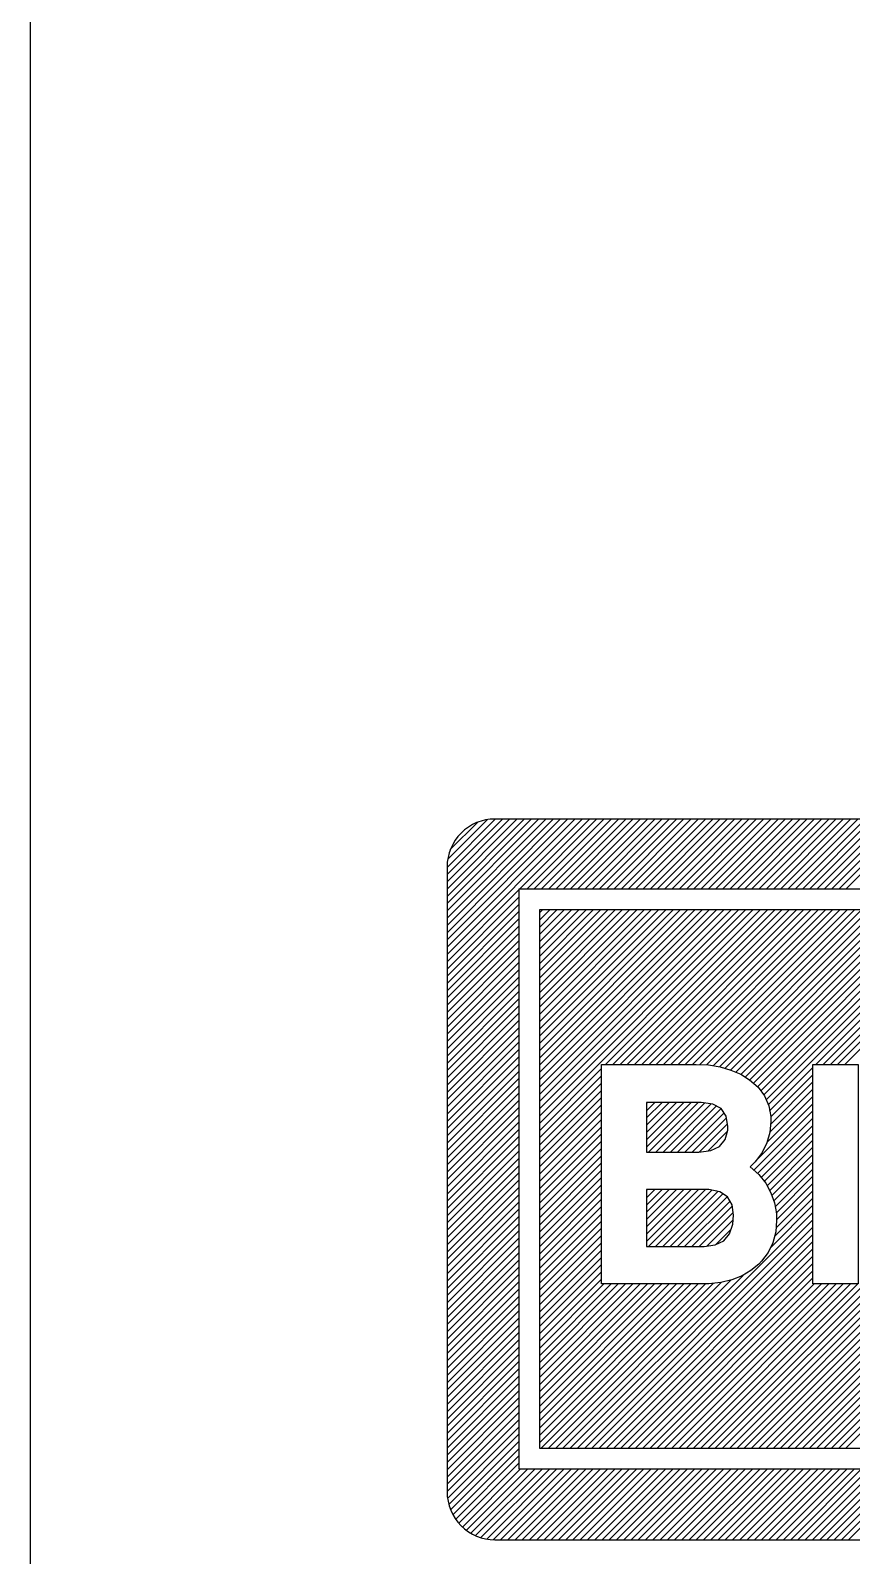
# Model space of a CAD drawing. Extents: x 0 to 40200, y 0 to 28450.
# Drawn here: x 36700 to 37500, y 4185 to 5670 of the extents above; entities that cross this region are included whole.
import ezdxf

# ---------------------------------------------------------------- set-up
doc = ezdxf.new("R2010")
doc.units = 0
doc.layers.get('0').update_dxf_attribs({"linetype": 'CONTINUOUS'})
doc.layers.add('TITLE_BLOCK', color=7, linetype='CONTINUOUS')

# ---------------------------------------------------------------- blocks, each defined once
blk = doc.blocks.new('*X10')
at = {"color": 172, "linetype": 'CONTINUOUS'}
for points in [[(37196.1, 4605.5), (37404.1, 4813.6)], [(37196.1, 4612.6), (37397.1, 4813.6)], [(37196.1, 4619.6), (37390, 4813.6)], [(37196.1, 4626.7), (37382.9, 4813.6)], [(37196.1, 4633.8), (37375.9, 4813.6)], [(37196.1, 4640.9), (37368.8, 4813.6)], [(37196.1, 4647.9), (37361.7, 4813.6)], [(37196.1, 4655), (37354.6, 4813.6)], [(37196.1, 4662.1), (37347.6, 4813.6)], [(37196.1, 4669.1), (37340.5, 4813.6)], [(37196.1, 4676.2), (37333.4, 4813.6)], [(37196.1, 4683.3), (37326.4, 4813.6)], [(37196.1, 4690.4), (37319.3, 4813.6)], [(37196.1, 4697.4), (37312.2, 4813.6)], [(37196.1, 4704.5), (37305.1, 4813.6)], [(37196.1, 4711.6), (37298.1, 4813.6)], [(37196.1, 4718.6), (37291, 4813.6)], [(37196.1, 4725.7), (37283.9, 4813.6)], [(37196.1, 4732.8), (37276.9, 4813.6)], [(37196.1, 4739.9), (37269.8, 4813.6)], [(37196.1, 4746.9), (37262.7, 4813.6)], [(37196.1, 4754), (37255.7, 4813.6)], [(37196.1, 4761.1), (37248.6, 4813.6)], [(37196.1, 4768.1), (37241.5, 4813.6)], [(37196.1, 4775.2), (37234.4, 4813.6)], [(37196.1, 4782.3), (37227.4, 4813.6)], [(37196.1, 4789.4), (37220.3, 4813.6)], [(37196.1, 4796.4), (37213.2, 4813.6)], [(37196.1, 4803.5), (37206.2, 4813.6)], [(37196.1, 4810.6), (37199.1, 4813.6)], [(37260.5, 4662.9), (37411.2, 4813.6)], [(37267.6, 4662.9), (37418.3, 4813.6)], [(37274.7, 4662.9), (37425.4, 4813.6)], [(37281.7, 4662.9), (37432.4, 4813.6)], [(37288.8, 4662.9), (37439.5, 4813.6)], [(37295.9, 4662.9), (37446.6, 4813.6)], [(37303, 4662.9), (37453.6, 4813.6)], [(37310, 4662.9), (37460.7, 4813.6)], [(37317.1, 4662.9), (37467.8, 4813.6)], [(37324.2, 4662.9), (37474.9, 4813.6)], [(37331.2, 4662.9), (37481.9, 4813.6)], [(37338.3, 4662.9), (37489, 4813.6)], [(37345.4, 4662.9), (37496.1, 4813.6)], [(37352.3, 4662.8), (37503.1, 4813.6)], [(37359.1, 4662.5), (37510.2, 4813.6)], [(37365.4, 4661.7), (37517.3, 4813.6)], [(37371.5, 4660.7), (37524.4, 4813.6)], [(37377, 4659.2), (37531.4, 4813.6)], [(37382.5, 4657.5), (37538.5, 4813.6)], [(37387.4, 4655.4), (37545.6, 4813.6)], [(37392.3, 4653.3), (37552.6, 4813.6)], [(37396.7, 4650.6), (37559.7, 4813.6)], [(37401.1, 4647.9), (37566.8, 4813.6)], [(37404.8, 4644.6), (37573.8, 4813.6)], [(37408.6, 4641.3), (37580.9, 4813.6)], [(37411.8, 4637.4), (37588, 4813.6)], [(37414.8, 4633.3), (37595.1, 4813.6)], [(37417.1, 4628.6), (37602.1, 4813.6)], [(37419.2, 4623.6), (37609.2, 4813.6)], [(37465.6, 4662.9), (37616.3, 4813.6)], [(37472.7, 4662.9), (37623.3, 4813.6)], [(37479.7, 4662.9), (37630.4, 4813.6)], [(37486.8, 4662.9), (37637.5, 4813.6)], [(37493.9, 4662.9), (37644.6, 4813.6)], [(37196.1, 4598.4), (37256.5, 4658.9)], [(37196.1, 4591.4), (37256.5, 4651.8)], [(37420.5, 4617.8), (37462.7, 4660)], [(37421.6, 4611.8), (37462.7, 4652.9)], [(37196.1, 4584.3), (37256.5, 4644.8)], [(37196.1, 4577.2), (37256.5, 4637.7)], [(37420.8, 4596.9), (37462.7, 4638.8)], [(37421.5, 4604.7), (37462.7, 4645.9)], [(37196.1, 4570.2), (37256.5, 4630.6)], [(37196.1, 4563.1), (37256.5, 4623.5)], [(37406.6, 4568.6), (37462.7, 4624.7)], [(37417.9, 4587), (37462.7, 4631.7)], [(37196.1, 4556), (37256.5, 4616.5)], [(37196.1, 4548.9), (37256.5, 4609.4)], [(37405.1, 4560), (37462.7, 4617.6)], [(37408.8, 4556.6), (37462.7, 4610.5)], [(37196.1, 4541.9), (37256.5, 4602.3)], [(37196.1, 4534.8), (37256.5, 4595.3)], [(37412.1, 4552.8), (37462.7, 4603.4)], [(37415.2, 4548.9), (37462.7, 4596.4)], [(37196.1, 4527.7), (37256.5, 4588.2)], [(37196.1, 4520.7), (37256.5, 4581.1)], [(37418, 4544.6), (37462.7, 4589.3)], [(37420.6, 4540.1), (37462.7, 4582.2)], [(37196.1, 4513.6), (37256.5, 4574)], [(37196.1, 4506.5), (37256.5, 4567)], [(37422.7, 4535.2), (37462.7, 4575.2)], [(37424.6, 4530), (37462.7, 4568.1)], [(37425.9, 4524.2), (37462.7, 4561)], [(37196.1, 4499.4), (37256.5, 4559.9)], [(37196.1, 4492.4), (37256.5, 4552.8)], [(37426.9, 4518.2), (37462.7, 4554)], [(37427.3, 4511.5), (37462.7, 4546.9)], [(37196.1, 4485.3), (37256.5, 4545.8)], [(37196.1, 4478.2), (37256.5, 4538.7)], [(37196.1, 4471.2), (37256.5, 4531.6)], [(37425.2, 4495.3), (37462.7, 4532.7)], [(37426.8, 4503.9), (37462.7, 4539.8)], [(37196.1, 4464.1), (37256.5, 4524.5)], [(37196.1, 4457), (37256.5, 4517.5)], [(37233.2, 4289.1), (37462.7, 4518.6)], [(37421, 4484), (37462.7, 4525.7)], [(37196.1, 4449.9), (37256.5, 4510.4)], [(37196.1, 4442.9), (37256.5, 4503.3)], [(37240.3, 4289.1), (37462.7, 4511.5)], [(37247.3, 4289.1), (37462.7, 4504.5)], [(37196.1, 4435.8), (37256.5, 4496.3)], [(37196.1, 4428.7), (37256.5, 4489.2)], [(37254.4, 4289.1), (37462.7, 4497.4)], [(37261.5, 4289.1), (37462.7, 4490.3)], [(37196.1, 4421.7), (37256.5, 4482.1)], [(37196.1, 4414.6), (37256.5, 4475)], [(37268.5, 4289.1), (37462.7, 4483.2)], [(37275.6, 4289.1), (37462.7, 4476.2)], [(37353.4, 4289.1), (37544.9, 4480.6)], [(37360.5, 4289.1), (37547.4, 4476)], [(37367.5, 4289.1), (37550.5, 4472)], [(37196.1, 4407.5), (37256.5, 4468)], [(37196.1, 4400.4), (37256.5, 4460.9)], [(37226.1, 4289.1), (37394.6, 4457.5)], [(37282.7, 4289.1), (37462.7, 4469.1)], [(37289.8, 4289.1), (37462.7, 4462)], [(37374.6, 4289.1), (37553.6, 4468)], [(37381.7, 4289.1), (37557.2, 4464.6)], [(37388.8, 4289.1), (37560.7, 4461.1)], [(37395.8, 4289.1), (37564.8, 4458)], [(37196.1, 4393.4), (37256.5, 4453.8)], [(37196.1, 4294.4), (37350.8, 4449.1)], [(37196.1, 4301.5), (37343.7, 4449.1)], [(37196.1, 4308.5), (37336.7, 4449.1)], [(37196.1, 4315.6), (37329.6, 4449.1)], [(37196.1, 4322.7), (37322.5, 4449.1)], [(37196.1, 4329.7), (37315.4, 4449.1)], [(37196.1, 4336.8), (37308.4, 4449.1)], [(37196.1, 4343.9), (37301.3, 4449.1)], [(37196.1, 4350.9), (37294.2, 4449.1)], [(37196.1, 4358), (37287.2, 4449.1)], [(37196.1, 4365.1), (37280.1, 4449.1)], [(37196.1, 4372.2), (37273, 4449.1)], [(37196.1, 4379.2), (37265.9, 4449.1)], [(37196.1, 4386.3), (37258.9, 4449.1)], [(37197.8, 4289.1), (37357.9, 4449.2)], [(37204.9, 4289.1), (37365.6, 4449.7)], [(37212, 4289.1), (37373.6, 4450.7)], [(37219, 4289.1), (37382.8, 4452.8)], [(37296.8, 4289.1), (37462.7, 4455)], [(37303.9, 4289.1), (37463.9, 4449.1)], [(37311, 4289.1), (37471, 4449.1)], [(37318, 4289.1), (37478.1, 4449.1)], [(37325.1, 4289.1), (37485.2, 4449.1)], [(37332.2, 4289.1), (37492.2, 4449.1)], [(37339.3, 4289.1), (37499.3, 4449.1)], [(37346.3, 4289.1), (37506.4, 4449.1)], [(37402.9, 4289.1), (37568.9, 4455.1)], [(37410, 4289.1), (37573.6, 4452.7)], [(37417, 4289.1), (37578.3, 4450.3)], [(37424.1, 4289.1), (37583.4, 4448.4)], [(37431.2, 4289.1), (37588.7, 4446.6)], [(37438.3, 4289.1), (37594.4, 4445.2)], [(37445.3, 4289.1), (37600.3, 4444.1)], [(37452.4, 4289.1), (37606.5, 4443.2)], [(37459.5, 4289.1), (37613.1, 4442.7)], [(37466.5, 4289.1), (37619.9, 4442.5)], [(37473.6, 4289.1), (37627.1, 4442.5)], [(37480.7, 4289.1), (37634.6, 4443)], [(37487.8, 4289.1), (37642.4, 4443.8)], [(37494.8, 4289.1), (37650.7, 4445)]]:
    blk.add_lwpolyline(points, dxfattribs=at)
blk = doc.blocks.new('*X11')
at = {"color": 172, "linetype": 'CONTINUOUS'}
for points in [[(37300.4, 4582.5), (37343.9, 4626)], [(37300.4, 4589.6), (37336.8, 4626)], [(37300.4, 4596.7), (37329.7, 4626)], [(37300.4, 4603.8), (37322.6, 4626)], [(37300.4, 4610.8), (37315.6, 4626)], [(37300.4, 4617.9), (37308.5, 4626)], [(37300.4, 4625), (37301.4, 4626)], [(37302.5, 4577.6), (37350.9, 4626)], [(37309.6, 4577.6), (37357.4, 4625.5)], [(37316.7, 4577.6), (37363.6, 4624.6)], [(37323.8, 4577.6), (37368.6, 4622.5)], [(37774.5, 4554.6), (37846.8, 4626.9)], [(37774.8, 4562), (37840.6, 4627.8)], [(37774.8, 4547.9), (37852.7, 4625.7)], [(37775.3, 4569.6), (37833.7, 4628)], [(37775.3, 4541.3), (37857.9, 4623.9)], [(37776.2, 4535.1), (37863, 4621.9)], [(37776.9, 4578.2), (37826, 4627.4)], [(37779.5, 4587.9), (37817.1, 4625.5)], [(37785, 4600.5), (37805.3, 4620.7)], [(38308.1, 4579.1), (38355.3, 4626.3)], [(38308.1, 4586.2), (38348.2, 4626.3)], [(38308.1, 4593.3), (38341.1, 4626.3)], [(38308.1, 4600.4), (38334.1, 4626.3)], [(38308.1, 4607.4), (38327, 4626.3)], [(38308.1, 4614.5), (38319.9, 4626.3)], [(38308.1, 4621.6), (38312.8, 4626.3)], [(38308.1, 4572.1), (38361.7, 4625.7)], [(38308.1, 4565), (38367.8, 4624.6)], [(38312.3, 4562.1), (38372.5, 4622.2)], [(38504.8, 4570.7), (38560.3, 4626.3)], [(38504.8, 4577.8), (38553.3, 4626.3)], [(38504.8, 4584.9), (38546.2, 4626.3)], [(38504.8, 4591.9), (38539.1, 4626.3)], [(38504.8, 4599), (38532, 4626.3)], [(38504.8, 4606.1), (38525, 4626.3)], [(38504.8, 4613.1), (38517.9, 4626.3)], [(38504.8, 4620.2), (38510.8, 4626.3)], [(38511.4, 4570.3), (38567.4, 4626.2)], [(38518.5, 4570.3), (38573.5, 4625.3)], [(38525.6, 4570.3), (38579, 4623.8)], [(38532.6, 4570.3), (38583.4, 4621)], [(37330.8, 4577.6), (37373.2, 4620)], [(37337.9, 4577.6), (37376.1, 4615.8)], [(37345, 4577.6), (37378.4, 4611.1)], [(37777.4, 4529.2), (37867.4, 4619.2)], [(37778.9, 4523.7), (37871.7, 4616.4)], [(37780.8, 4518.5), (37875.3, 4613)], [(37782.9, 4513.6), (37878.9, 4609.5)], [(37785.4, 4509), (37882.1, 4605.7)], [(38319.4, 4562.1), (38376.6, 4619.3)], [(38326.4, 4562.1), (38379.7, 4615.3)], [(38333.5, 4562.1), (38382.2, 4610.7)], [(38539.7, 4570.3), (38586.8, 4617.4)], [(38546.8, 4570.3), (38589.4, 4612.9)], [(38553.8, 4570.3), (38590.6, 4607.1)], [(39161.1, 4604.8), (39164.6, 4608.3)], [(37352.1, 4577.7), (37379.4, 4605)], [(37360.1, 4578.6), (37379.3, 4597.8)], [(37788.2, 4504.6), (37884.8, 4601.3)], [(37791.2, 4500.6), (37887.4, 4596.9)], [(37794.7, 4497.1), (37889.6, 4592)], [(38340.6, 4562.1), (38383.7, 4605.2)], [(38347.6, 4562.1), (38384.6, 4599)], [(38354.7, 4562.1), (38384.2, 4591.6)], [(38560.9, 4570.3), (38591.5, 4600.9)], [(38568.8, 4571.2), (38589.8, 4592.1)], [(39151.3, 4573.8), (39170, 4592.5)], [(39154.6, 4584.1), (39168.2, 4597.7)], [(39157.9, 4594.5), (39166.4, 4603)], [(37371.5, 4582.9), (37372.2, 4583.6)], [(37798.3, 4493.6), (37891.6, 4586.9)], [(37802.5, 4490.7), (37893.2, 4581.4)], [(38362.7, 4563), (38382, 4582.3)], [(39141.5, 4542.8), (39175.3, 4576.6)], [(39144.8, 4553.1), (39173.6, 4581.9)], [(39148.1, 4563.5), (39171.8, 4587.2)], [(37806.7, 4487.8), (37894.5, 4575.6)], [(37811.6, 4485.7), (37895.4, 4569.4)], [(37816.6, 4483.6), (37896, 4562.9)], [(39138.3, 4532.4), (39177.1, 4571.3)], [(39141.5, 4528.6), (39178.9, 4566)], [(37822.4, 4482.3), (37896.3, 4556.2)], [(37828.2, 4481.1), (37896.2, 4549)], [(39148.6, 4528.6), (39180.7, 4560.8)], [(39155.7, 4528.6), (39182.5, 4555.5)], [(39162.7, 4528.6), (39184.3, 4550.2)], [(37300.4, 4490.6), (37351, 4541.2)], [(37300.4, 4497.7), (37343.9, 4541.2)], [(37300.4, 4504.8), (37336.9, 4541.2)], [(37300.4, 4511.8), (37329.8, 4541.2)], [(37300.4, 4518.9), (37322.7, 4541.2)], [(37300.4, 4526), (37315.6, 4541.2)], [(37300.4, 4533), (37308.6, 4541.2)], [(37300.4, 4540.1), (37301.5, 4541.2)], [(37302.6, 4485.8), (37358, 4541.2)], [(37309.6, 4485.8), (37364.3, 4540.4)], [(37316.7, 4485.8), (37370.1, 4539.2)], [(37323.8, 4485.8), (37374.9, 4536.8)], [(37330.9, 4485.8), (37379.2, 4534)], [(37834.9, 4480.7), (37895.7, 4541.5)], [(37842.2, 4480.9), (37894.3, 4533)], [(39169.8, 4528.6), (39186.1, 4544.9)], [(39176.9, 4528.6), (39187.8, 4539.6)], [(39183.9, 4528.6), (39189.6, 4534.3)], [(37337.9, 4485.8), (37381.9, 4529.7)], [(37345, 4485.8), (37384.1, 4524.9)], [(37352.1, 4485.8), (37385, 4518.7)], [(37850.3, 4481.9), (37891.9, 4523.5)], [(39191, 4528.6), (39191.4, 4529)], [(37359.5, 4486.1), (37385, 4511.6)], [(37367.6, 4487.2), (37383.1, 4502.6)], [(37861.1, 4485.7), (37887, 4511.6)]]:
    blk.add_lwpolyline(points, dxfattribs=at)
blk = doc.blocks.new('*X12')
at = {"color": 172, "linetype": 'CONTINUOUS'}
for points in [[(37106.1, 4854.9), (37153.2, 4902.1)], [(37106.1, 4770.1), (37238, 4902.1)], [(37106.1, 4777.2), (37231, 4902.1)], [(37106.1, 4784.2), (37223.9, 4902.1)], [(37106.1, 4791.3), (37216.8, 4902.1)], [(37106.1, 4798.4), (37209.8, 4902.1)], [(37106.1, 4805.4), (37202.7, 4902.1)], [(37106.1, 4812.5), (37195.6, 4902.1)], [(37106.1, 4819.6), (37188.5, 4902.1)], [(37106.1, 4826.6), (37181.5, 4902.1)], [(37106.1, 4833.7), (37174.4, 4902.1)], [(37106.1, 4840.8), (37167.3, 4902.1)], [(37106.1, 4847.9), (37160.3, 4902.1)], [(37106.6, 4862.6), (37145.6, 4901.5)], [(37109.2, 4872.2), (37135.9, 4898.9)], [(37176.7, 4833.6), (37245.1, 4902.1)], [(37183.7, 4833.6), (37252.2, 4902.1)], [(37190.8, 4833.6), (37259.3, 4902.1)], [(37197.9, 4833.6), (37266.3, 4902.1)], [(37204.9, 4833.6), (37273.4, 4902.1)], [(37212, 4833.6), (37280.5, 4902.1)], [(37219.1, 4833.6), (37287.5, 4902.1)], [(37226.2, 4833.6), (37294.6, 4902.1)], [(37233.2, 4833.6), (37301.7, 4902.1)], [(37240.3, 4833.6), (37308.8, 4902.1)], [(37247.4, 4833.6), (37315.8, 4902.1)], [(37254.4, 4833.6), (37322.9, 4902.1)], [(37261.5, 4833.6), (37330, 4902.1)], [(37268.6, 4833.6), (37337, 4902.1)], [(37275.7, 4833.6), (37344.1, 4902.1)], [(37282.7, 4833.6), (37351.2, 4902.1)], [(37289.8, 4833.6), (37358.3, 4902.1)], [(37296.9, 4833.6), (37365.3, 4902.1)], [(37303.9, 4833.6), (37372.4, 4902.1)], [(37311, 4833.6), (37379.5, 4902.1)], [(37318.1, 4833.6), (37386.5, 4902.1)], [(37325.1, 4833.6), (37393.6, 4902.1)], [(37332.2, 4833.6), (37400.7, 4902.1)], [(37339.3, 4833.6), (37407.8, 4902.1)], [(37346.4, 4833.6), (37414.8, 4902.1)], [(37353.4, 4833.6), (37421.9, 4902.1)], [(37360.5, 4833.6), (37429, 4902.1)], [(37367.6, 4833.6), (37436, 4902.1)], [(37374.6, 4833.6), (37443.1, 4902.1)], [(37381.7, 4833.6), (37450.2, 4902.1)], [(37388.8, 4833.6), (37457.2, 4902.1)], [(37395.9, 4833.6), (37464.3, 4902.1)], [(37402.9, 4833.6), (37471.4, 4902.1)], [(37410, 4833.6), (37478.5, 4902.1)], [(37417.1, 4833.6), (37485.5, 4902.1)], [(37424.1, 4833.6), (37492.6, 4902.1)], [(37431.2, 4833.6), (37499.7, 4902.1)], [(37438.3, 4833.6), (37506.7, 4902.1)], [(37445.4, 4833.6), (37513.8, 4902.1)], [(37452.4, 4833.6), (37520.9, 4902.1)], [(37459.5, 4833.6), (37528, 4902.1)], [(37466.6, 4833.6), (37535, 4902.1)], [(37473.6, 4833.6), (37542.1, 4902.1)], [(37480.7, 4833.6), (37549.2, 4902.1)], [(37487.8, 4833.6), (37556.2, 4902.1)], [(37494.9, 4833.6), (37563.3, 4902.1)], [(37106.1, 4763), (37176.1, 4833)], [(37106.1, 4755.9), (37176.1, 4825.9)], [(37106.1, 4748.9), (37176.1, 4818.9)], [(37106.1, 4741.8), (37176.1, 4811.8)], [(37106.1, 4734.7), (37176.1, 4804.7)], [(37106.1, 4727.7), (37176.1, 4797.6)], [(37106.1, 4720.6), (37176.1, 4790.6)], [(37106.1, 4713.5), (37176.1, 4783.5)], [(37106.1, 4706.4), (37176.1, 4776.4)], [(37106.1, 4699.4), (37176.1, 4769.4)], [(37106.1, 4692.3), (37176.1, 4762.3)], [(37106.1, 4685.2), (37176.1, 4755.2)], [(37106.1, 4678.2), (37176.1, 4748.1)], [(37106.1, 4671.1), (37176.1, 4741.1)], [(37106.1, 4664), (37176.1, 4734)], [(37106.1, 4656.9), (37176.1, 4726.9)], [(37106.1, 4649.9), (37176.1, 4719.9)], [(37106.1, 4642.8), (37176.1, 4712.8)], [(37106.1, 4635.7), (37176.1, 4705.7)], [(37106.1, 4628.7), (37176.1, 4698.6)], [(37106.1, 4621.6), (37176.1, 4691.6)], [(37106.1, 4614.5), (37176.1, 4684.5)], [(37106.1, 4607.4), (37176.1, 4677.4)], [(37106.1, 4600.4), (37176.1, 4670.4)], [(37106.1, 4593.3), (37176.1, 4663.3)], [(37106.1, 4586.2), (37176.1, 4656.2)], [(37106.1, 4579.2), (37176.1, 4649.1)], [(37106.1, 4572.1), (37176.1, 4642.1)], [(37106.1, 4565), (37176.1, 4635)], [(37106.1, 4557.9), (37176.1, 4627.9)], [(37106.1, 4550.9), (37176.1, 4620.9)], [(37106.1, 4543.8), (37176.1, 4613.8)], [(37106.1, 4536.7), (37176.1, 4606.7)], [(37106.1, 4529.7), (37176.1, 4599.6)], [(37106.1, 4522.6), (37176.1, 4592.6)], [(37106.1, 4515.5), (37176.1, 4585.5)], [(37106.1, 4508.5), (37176.1, 4578.4)], [(37106.1, 4501.4), (37176.1, 4571.4)], [(37106.1, 4494.3), (37176.1, 4564.3)], [(37106.1, 4487.2), (37176.1, 4557.2)], [(37106.1, 4480.2), (37176.1, 4550.2)], [(37106.1, 4473.1), (37176.1, 4543.1)], [(37106.1, 4466), (37176.1, 4536)], [(37106.1, 4459), (37176.1, 4528.9)], [(37106.1, 4451.9), (37176.1, 4521.9)], [(37106.1, 4444.8), (37176.1, 4514.8)], [(37106.1, 4437.7), (37176.1, 4507.7)], [(37106.1, 4430.7), (37176.1, 4500.7)], [(37106.1, 4423.6), (37176.1, 4493.6)], [(37106.1, 4416.5), (37176.1, 4486.5)], [(37106.1, 4409.5), (37176.1, 4479.4)], [(37106.1, 4402.4), (37176.1, 4472.4)], [(37106.1, 4395.3), (37176.1, 4465.3)], [(37106.1, 4388.2), (37176.1, 4458.2)], [(37106.1, 4381.2), (37176.1, 4451.2)], [(37106.1, 4374.1), (37176.1, 4444.1)], [(37106.1, 4367), (37176.1, 4437)], [(37106.1, 4360), (37176.1, 4429.9)], [(37106.1, 4352.9), (37176.1, 4422.9)], [(37106.1, 4345.8), (37176.1, 4415.8)], [(37106.1, 4338.7), (37176.1, 4408.7)], [(37106.1, 4331.7), (37176.1, 4401.7)], [(37106.1, 4324.6), (37176.1, 4394.6)], [(37106.1, 4317.5), (37176.1, 4387.5)], [(37106.1, 4310.5), (37176.1, 4380.4)], [(37106.1, 4303.4), (37176.1, 4373.4)], [(37106.1, 4296.3), (37176.1, 4366.3)], [(37106.1, 4289.2), (37176.1, 4359.2)], [(37106.1, 4282.2), (37176.1, 4352.2)], [(37106.1, 4275.1), (37176.1, 4345.1)], [(37106.1, 4268), (37176.1, 4338)], [(37106.1, 4261), (37176.1, 4330.9)], [(37106.1, 4253.9), (37176.1, 4323.9)], [(37106.1, 4246.8), (37176.1, 4316.8)], [(37106.5, 4240.2), (37176.1, 4309.7)], [(37107.7, 4234.3), (37176.1, 4302.7)], [(37109.5, 4229), (37176.1, 4295.6)], [(37111.8, 4224.2), (37176.1, 4288.5)], [(37114.5, 4219.9), (37176.1, 4281.5)], [(37117.6, 4215.9), (37176.1, 4274.4)], [(37121, 4212.3), (37177.8, 4269.1)], [(37124.9, 4209.1), (37184.9, 4269.1)], [(37129.2, 4206.3), (37192, 4269.1)], [(37133.8, 4203.9), (37199, 4269.1)], [(37139, 4202), (37206.1, 4269.1)], [(37144.7, 4200.6), (37213.2, 4269.1)], [(37151.1, 4199.9), (37220.3, 4269.1)], [(37158.1, 4199.9), (37227.3, 4269.1)], [(37165.2, 4199.9), (37234.4, 4269.1)], [(37172.3, 4199.9), (37241.5, 4269.1)], [(37179.3, 4199.9), (37248.5, 4269.1)], [(37186.4, 4199.9), (37255.6, 4269.1)], [(37193.5, 4199.9), (37262.7, 4269.1)], [(37200.6, 4199.9), (37269.8, 4269.1)], [(37207.6, 4199.9), (37276.8, 4269.1)], [(37214.7, 4199.9), (37283.9, 4269.1)], [(37221.8, 4199.9), (37291, 4269.1)], [(37228.8, 4199.9), (37298, 4269.1)], [(37235.9, 4199.9), (37305.1, 4269.1)], [(37243, 4199.9), (37312.2, 4269.1)], [(37250.1, 4199.9), (37319.3, 4269.1)], [(37257.1, 4199.9), (37326.3, 4269.1)], [(37264.2, 4199.9), (37333.4, 4269.1)], [(37271.3, 4199.9), (37340.5, 4269.1)], [(37278.3, 4199.9), (37347.5, 4269.1)], [(37285.4, 4199.9), (37354.6, 4269.1)], [(37292.5, 4199.9), (37361.7, 4269.1)], [(37299.5, 4199.9), (37368.8, 4269.1)], [(37306.6, 4199.9), (37375.8, 4269.1)], [(37313.7, 4199.9), (37382.9, 4269.1)], [(37320.8, 4199.9), (37390, 4269.1)], [(37327.8, 4199.9), (37397, 4269.1)], [(37334.9, 4199.9), (37404.1, 4269.1)], [(37342, 4199.9), (37411.2, 4269.1)], [(37349, 4199.9), (37418.3, 4269.1)], [(37356.1, 4199.9), (37425.3, 4269.1)], [(37363.2, 4199.9), (37432.4, 4269.1)], [(37370.3, 4199.9), (37439.5, 4269.1)], [(37377.3, 4199.9), (37446.5, 4269.1)], [(37384.4, 4199.9), (37453.6, 4269.1)], [(37391.5, 4199.9), (37460.7, 4269.1)], [(37398.5, 4199.9), (37467.8, 4269.1)], [(37405.6, 4199.9), (37474.8, 4269.1)], [(37412.7, 4199.9), (37481.9, 4269.1)], [(37419.8, 4199.9), (37489, 4269.1)], [(37426.8, 4199.9), (37496, 4269.1)], [(37433.9, 4199.9), (37503.1, 4269.1)], [(37441, 4199.9), (37510.2, 4269.1)], [(37448, 4199.9), (37517.2, 4269.1)], [(37455.1, 4199.9), (37524.3, 4269.1)], [(37462.2, 4199.9), (37531.4, 4269.1)], [(37469.3, 4199.9), (37538.5, 4269.1)], [(37476.3, 4199.9), (37545.5, 4269.1)], [(37483.4, 4199.9), (37552.6, 4269.1)], [(37490.5, 4199.9), (37559.7, 4269.1)], [(37497.5, 4199.9), (37566.7, 4269.1)]]:
    blk.add_lwpolyline(points, dxfattribs=at)

msp = doc.modelspace()

# ---------------------------------------------------------------- linework, layer by layer
at = {"color": 172, "linetype": 'CONTINUOUS'}
msp.add_lwpolyline([(37152.7296, 4199.88075), (39747.2704, 4199.88075), (39747.2704, 4199.88075, 0.4142135624), (39793.9264, 4246.53675), (39793.9264, 4855.39755), (39793.9264, 4855.39755, 0.4142135624), (39747.2704, 4902.05355), (37152.7296, 4902.05355), (37152.7296, 4902.05355, 0.4142135624), (37106.0736, 4855.39755), (37106.0736, 4246.53675), (37106.0736, 4246.53675, 0.4142135624), (37152.7296, 4199.88075)], format="xyb", dxfattribs=at)
msp.add_lwpolyline([(37152.7296, 4199.88075), (39747.2704, 4199.88075), (39747.2704, 4199.88075, 0.4142135624), (39793.9264, 4246.53675), (39793.9264, 4855.39755), (39793.9264, 4855.39755, 0.4142135624), (39747.2704, 4902.05355), (37152.7296, 4902.05355), (37152.7296, 4902.05355, 0.4142135624), (37106.0736, 4855.39755), (37106.0736, 4246.53675), (37106.0736, 4246.53675, 0.4142135624), (37152.7296, 4199.88075)], format="xyb", dxfattribs=at)
msp.add_lwpolyline([(37152.7296, 4199.88075), (39747.2704, 4199.88075), (39747.2704, 4199.88075, 0.4142135624), (39793.9264, 4246.53675), (39793.9264, 4855.39755), (39793.9264, 4855.39755, 0.4142135624), (39747.2704, 4902.05355), (37152.7296, 4902.05355), (37152.7296, 4902.05355, 0.4142135624), (37106.0736, 4855.39755), (37106.0736, 4246.53675), (37106.0736, 4246.53675, 0.4142135624), (37152.7296, 4199.88075)], format="xyb", dxfattribs=at)
for points in [[(37176.0576, 4269.08715), (39724.10304, 4269.08715), (39724.10304, 4833.59261), (37176.0576, 4833.59261), (37176.0576, 4269.08715)], [(37176.0576, 4269.08715), (39724.10304, 4269.08715), (39724.10304, 4833.59261), (37176.0576, 4833.59261), (37176.0576, 4269.08715)], [(37176.0576, 4269.08715), (39724.10304, 4269.08715), (39724.10304, 4833.59261), (37176.0576, 4833.59261), (37176.0576, 4269.08715)], [(37196.0576, 4289.08715), (39704.10304, 4289.08715), (39704.10304, 4813.59261), (37196.0576, 4813.59261), (37196.0576, 4289.08715)], [(37415.53388, 4632.2749), (37419.57671, 4622.71911), (37421.53688, 4612.18324), (37421.7819, 4607.28283), (37420.80182, 4596.74696), (37417.86157, 4586.70112), (37413.08368, 4577.26784), (37406.34562, 4568.20209), (37401.56772, 4563.17917), (37409.89841, 4555.58354), (37416.63647, 4547.13034), (37421.7819, 4537.94208), (37425.21218, 4528.14127), (37427.04983, 4517.60539), (37427.29485, 4510.98984), (37426.43728, 4499.71891), (37423.61955, 4489.30554), (37418.96416, 4479.74975), (37412.59363, 4471.17404), (37410.02092, 4468.47882), (37402.30278, 4462.10829), (37393.60456, 4456.96286), (37383.80375, 4453.04254), (37373.02285, 4450.59233), (37361.13937, 4449.24472), (37355.25888, 4449.12221), (37256.51569, 4449.12221), (37256.51569, 4662.90244), (37349.01086, 4662.90244), (37361.01686, 4662.4124), (37372.16528, 4660.57475), (37382.57865, 4657.51199), (37392.25695, 4653.34665), (37400.95517, 4647.9562), (37409.28586, 4640.7281), (37415.53388, 4632.2749)], [(37415.53388, 4632.2749), (37419.57671, 4622.71911), (37421.53688, 4612.18324), (37421.7819, 4607.28283), (37420.80182, 4596.74696), (37417.86157, 4586.70112), (37413.08368, 4577.26784), (37406.34562, 4568.20209), (37401.56772, 4563.17917), (37409.89841, 4555.58354), (37416.63647, 4547.13034), (37421.7819, 4537.94208), (37425.21218, 4528.14127), (37427.04983, 4517.60539), (37427.29485, 4510.98984), (37426.43728, 4499.71891), (37423.61955, 4489.30554), (37418.96416, 4479.74975), (37412.59363, 4471.17404), (37410.02092, 4468.47882), (37402.30278, 4462.10829), (37393.60456, 4456.96286), (37383.80375, 4453.04254), (37373.02285, 4450.59233), (37361.13937, 4449.24472), (37355.25888, 4449.12221), (37256.51569, 4449.12221), (37256.51569, 4662.90244), (37349.01086, 4662.90244), (37361.01686, 4662.4124), (37372.16528, 4660.57475), (37382.57865, 4657.51199), (37392.25695, 4653.34665), (37400.95517, 4647.9562), (37409.28586, 4640.7281), (37415.53388, 4632.2749)], [(37506.68144, 4662.90244), (37506.68144, 4449.12221), (37462.70029, 4449.12221), (37462.70029, 4662.90244), (37506.68144, 4662.90244)], [(37506.68144, 4662.90244), (37506.68144, 4449.12221), (37462.70029, 4449.12221), (37462.70029, 4662.90244), (37506.68144, 4662.90244)], [(37379.88342, 4602.50493), (37378.16828, 4612.55077), (37373.39038, 4619.90138), (37365.1822, 4624.31174), (37353.78876, 4626.02688), (37352.56366, 4626.02688), (37300.37433, 4626.02688), (37300.37433, 4577.63537), (37351.46106, 4577.63537), (37363.09953, 4578.98298), (37371.67524, 4583.02582), (37377.1882, 4589.76388), (37379.6384, 4599.07465), (37379.88342, 4602.50493)], [(37379.88342, 4602.50493), (37378.16828, 4612.55077), (37373.39038, 4619.90138), (37365.1822, 4624.31174), (37353.78876, 4626.02688), (37352.56366, 4626.02688), (37300.37433, 4626.02688), (37300.37433, 4577.63537), (37351.46106, 4577.63537), (37363.09953, 4578.98298), (37371.67524, 4583.02582), (37377.1882, 4589.76388), (37379.6384, 4599.07465), (37379.88342, 4602.50493)], [(37385.39638, 4516.01276), (37383.92626, 4526.30361), (37379.39338, 4533.89924), (37371.79775, 4538.79965), (37361.13937, 4541.12734), (37356.729, 4541.24985), (37300.37433, 4541.24985), (37300.37433, 4485.75275), (37356.729, 4485.75275), (37367.5099, 4487.10036), (37375.71808, 4491.1432), (37381.47605, 4497.88126), (37384.66132, 4507.19203), (37385.39638, 4516.01276)], [(37385.39638, 4516.01276), (37383.92626, 4526.30361), (37379.39338, 4533.89924), (37371.79775, 4538.79965), (37361.13937, 4541.12734), (37356.729, 4541.24985), (37300.37433, 4541.24985), (37300.37433, 4485.75275), (37356.729, 4485.75275), (37367.5099, 4487.10036), (37375.71808, 4491.1432), (37381.47605, 4497.88126), (37384.66132, 4507.19203), (37385.39638, 4516.01276)]]:
    msp.add_lwpolyline(points, dxfattribs=at)
at = {"layer": 'TITLE_BLOCK', "color": 172, "linetype": 'CONTINUOUS'}
msp.add_line((36700, 0), (36700, 6114.84228), dxfattribs=at)

# ---------------------------------------------------------------- block references
at = {"color": 172}
for name in ['*X12', '*X10', '*X11']:
    msp.add_blockref(name, (0, 0), dxfattribs=at)

doc.saveas('drawing.dxf')
